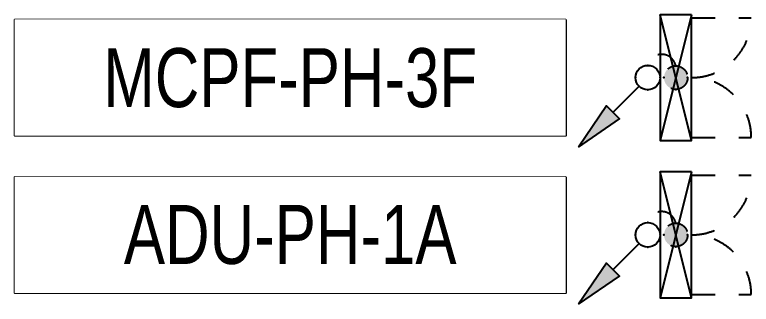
# Model space of a CAD drawing. Header units: millimetres. Extents: x -149088 to 500787, y -530175 to 1035835.
# Drawn here: x 167350 to 172034, y 1000214 to 1002055 of the extents above; entities that cross this region are included whole.
import ezdxf
from ezdxf.enums import TextEntityAlignment as Align

# ---------------------------------------------------------------- set-up
doc = ezdxf.new("R2010")
doc.units = ezdxf.units.MM
doc.header["$LTSCALE"] = 150
doc.linetypes.add('CONTINOUS', pattern=[0])
doc.linetypes.add('D1', pattern=[3, 1, -1, 1])
for name, color, linetype in [('------01 Motor Control Panel or Center', 4, 'Continuous'), ('------01 Motor Control Panel or Center_Fire', 232, 'Continuous'), ('-----00 LV_CABLE', 2, 'Continuous')]:
    doc.layers.add(name, color=color, linetype=linetype)
doc.styles.add('ELEC', font='')
doc.styles.get('ELEC').set_extended_font_data('Dotum')

# ---------------------------------------------------------------- blocks, each defined once
blk = doc.blocks.new('11')
at = {"linetype": 'D1'}
h = blk.add_hatch(color=256, dxfattribs=at)
edge = h.paths.add_edge_path()
edge.add_arc((0, 0), 75, 0, 360)
blk.add_circle((0, 0), 75, dxfattribs=at)
for p in [(0, 75), (-75, 0), (75, 0), (0, -75)]:
    blk.add_point(p, dxfattribs=at)
blk = doc.blocks.new('MCP_EQUIPMENT-2')
for p, q in [((200, 400), (0, -400)), ((200, -400), (0, 400))]:
    blk.add_line(p, q)
at = {"color": 1, "linetype": 'D1'}
for p, q in [((200, 380), (580, 380)), ((200, -380), (580, -380))]:
    blk.add_line(p, q, dxfattribs=at)
blk.add_lwpolyline([(200, 400), (0, 400), (0, -400), (200, -400)], close=True)
for centre, start, end in [((200, 380), 270, 0), ((200, -380), 0, 90)]:
    blk.add_arc(centre, 380, start, end, dxfattribs=at)
blk = doc.blocks.new('O01')
blk.add_hatch(color=256).paths.add_polyline_path([(-149.4, -218.3), (-218.3, -149.4), (-367.7, -367.7)])
blk.add_line((-46, -46), (-183.8, -183.8))
blk.add_lwpolyline([(-367.7, -367.7), (-149.4, -218.3), (-218.3, -149.4), (-367.7, -367.7)])
blk.add_circle((0, 0), 65)
for p in [(0, 65), (0, 65), (-65, 0), (-65, 0), (65, 0), (65, 0), (0, -65), (0, -65)]:
    blk.add_point(p)

msp = doc.modelspace()

# ---------------------------------------------------------------- linework, layer by layer
at = {"layer": '------01 Motor Control Panel or Center', "linetype": 'CONTINOUS'}
msp.add_lwpolyline([(170853.6, 1001025), (170853.6, 1000285), (167350.4, 1000285), (167350.4, 1001025)], close=True, dxfattribs=at)
at = {"layer": '------01 Motor Control Panel or Center_Fire', "linetype": 'CONTINOUS'}
msp.add_lwpolyline([(170853.6, 1002025), (170853.6, 1001285), (167350.4, 1001285), (167350.4, 1002025)], close=True, dxfattribs=at)
at = {"layer": '-----00 LV_CABLE', "linetype": 'D1'}
for centre in [(171464.2, 1001711.9), (171464.2, 1000711.9)]:
    msp.add_arc(centre, 91.1, 11.4654, 166.6035, dxfattribs=at)

# ---------------------------------------------------------------- block references
at = {"layer": '------01 Motor Control Panel or Center'}
msp.add_blockref('MCP_EQUIPMENT-2', (171453.6, 1000655), dxfattribs=at)
at = {"layer": '------01 Motor Control Panel or Center_Fire'}
msp.add_blockref('MCP_EQUIPMENT-2', (171453.6, 1001655), dxfattribs=at)
at = {"layer": '-----00 LV_CABLE', "linetype": 'D1', "xscale": 1.2, "yscale": 1.2, "zscale": 1.2}
for p in [(171375.6, 1001655), (171375.6, 1000655)]:
    msp.add_blockref('O01', p, dxfattribs=at)
at = {"layer": '-----00 LV_CABLE', "linetype": 'D1'}
for p in [(171553.6, 1001655), (171553.6, 1000655)]:
    msp.add_blockref('11', p, dxfattribs=at)

# ---------------------------------------------------------------- next in the draw order: wipeouts: each hides what was drawn before it
at = {"color": 1}
msp.add_wipeout([(167350.4, 1001025), (170853.6, 1001025), (170853.6, 1000285), (167350.4, 1000285)], dxfattribs=at).dxf.layer = '------01 Motor Control Panel or Center'
msp.add_wipeout([(167350.4, 1002025), (170853.6, 1002025), (170853.6, 1001285), (167350.4, 1001285)]).dxf.layer = '------01 Motor Control Panel or Center_Fire'

# ---------------------------------------------------------------- next in the draw order: texts
at = {"layer": '------01 Motor Control Panel or Center', "linetype": 'CONTINOUS', "style": 'ELEC', "width": 0.8}
msp.add_text('ADU-PH-1A', height=375, dxfattribs=at).set_placement((169102, 1000655), align=Align.MIDDLE)
at = {"layer": '------01 Motor Control Panel or Center_Fire', "linetype": 'CONTINOUS', "style": 'ELEC', "width": 0.8}
msp.add_text('MCPF-PH-3F', height=375, dxfattribs=at).set_placement((169102, 1001655), align=Align.MIDDLE)

doc.saveas('drawing.dxf')
